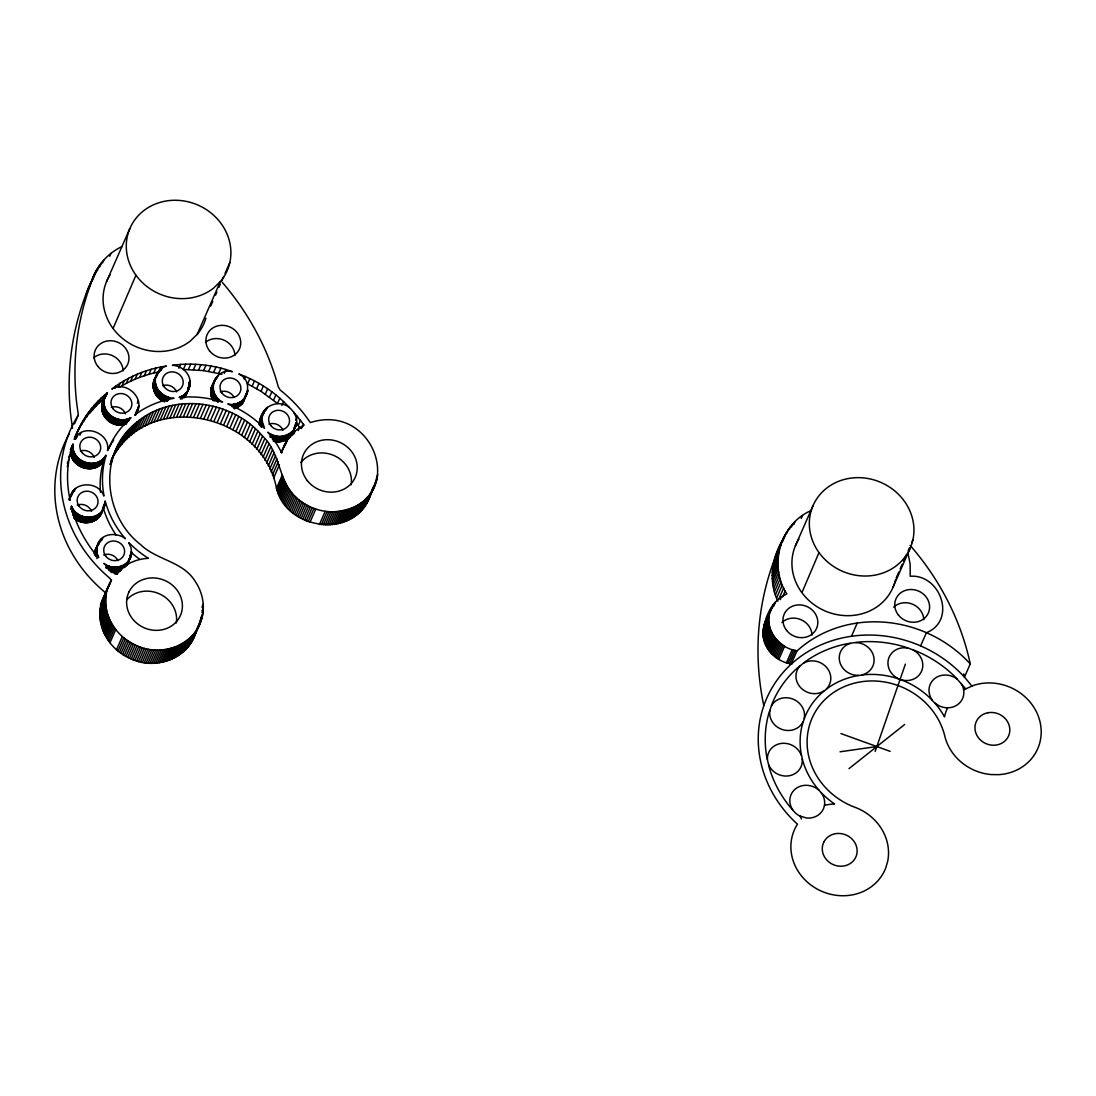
<?xml version="1.0" encoding="UTF-8"?>
<svg xmlns="http://www.w3.org/2000/svg" width="1096" height="1096" viewBox="0 0 1096 1096"><rect width="100%" height="100%" fill="white"/><g stroke="black" fill="none" stroke-linecap="round" stroke-linejoin="round"><path stroke-width="1.5" d="M105.038 502.434L105.202 500.872A95.462 87.146 23.7 0 0 125.41 538.766C119.478 533.533 105.49 532.108 99.722 540.725C96.845 544.465 96.01 549.589 97.352 554.096C102.312 564.344 91.954 549.548 89.79 546.63C81.405 534.273 74.624 520.518 71.363 505.941C76.638 522.107 104.819 520.696 105.038 502.434L103.298 506.393M164.811 401.807C154.111 398.396 148.796 383.162 157.495 375.024M155.29 380.901C155.016 374.147 159.934 367.845 166.373 366.05C146.754 368.927 127.465 376.832 111.833 389.094C127.026 379.545 147.645 400.766 135.013 414.768A95.462 87.146 23.7 0 1 174.059 398.273C166.25 398.451 154.906 390.971 155.29 380.901L153.084 385.929M190.17 383.107C190.43 373.585 181.662 365.543 172.387 365.31C192.417 362.502 213.391 364.845 232.379 371.681C214.035 366.996 205.418 394.807 222.625 401.944L221.611 401.876A95.462 87.146 23.7 0 0 181.306 397.341L179.086 397.327C185.306 395.588 190.156 389.642 190.17 383.107L187.841 388.395M100.476 492.323A95.462 87.146 23.7 0 1 103.517 461.594L103.531 460.649C94.941 477.897 63.623 464.485 72.254 446.716M72.829 446.045L72.939 444.127C66.76 461.937 65.938 481.856 70.171 500.228C69.623 481.569 98.503 479.582 103.846 496.077L103.709 493.981A95.462 87.146 23.7 0 1 105.833 456.306L105.846 455.361C97.832 470.28 72.405 462.594 72.829 446.045L70.5 451.333M215.638 395.519L213.309 400.807C209.583 395.245 209.788 387.231 214.364 382.189M791.97 664.039C777.187 662.272 763.857 649.75 762.994 634.584C763.665 618.706 771.406 600.471 786.846 593.964C768.433 565.906 779.9 523.957 811.081 510.572M971.864 686L964.466 677.109L970.275 663.888A120.231 109.751 23.7 0 0 930.189 634.406L924.449 631.844A120.231 109.751 23.7 0 0 798.258 649.832L797.052 650.723C778.27 648.64 763.035 627.515 770.762 609.376M777.886 601.183C768.296 581.784 771.735 558.59 782.352 540.314M102.777 401.848L107.381 392.765C92.708 404.397 81.118 420.48 74.994 438.167C84.036 422.837 110.764 433.221 107.504 450.579L108.079 449.84A95.462 87.146 23.7 0 1 129.616 419.179L131.013 417.631L127.985 418.932L125.67 424.221C107.792 430.029 93.941 407.808 106.805 394.094M127.985 418.932C114.888 423.81 99.037 409.288 105.353 395.985M131.575 552.672L130.972 547.548L128.725 542.739L130.465 544.15A95.462 87.146 23.7 0 0 147.933 558.015L148.426 558.302C135.904 558.919 123.492 564.591 115.395 574.249L103.819 563.33C113.272 571.55 131.246 566.084 131.575 552.672L129.835 556.631M264.657 410.027L259.341 424.837C259.41 402.657 286.741 395.094 295.714 416.22C302.099 432.989 277.494 442.579 267.849 432.167A95.462 87.146 23.7 0 1 280.261 450.141L281.699 452.977C284.494 440.948 293.125 430.605 304.126 425.125L293.66 412.041M196.033 631.625C189.307 657.942 156.92 669.957 133 659.737C118.176 654.134 105.833 641.598 101.544 626.227C99.75 619.843 99.38 613.061 100.585 606.554C99.626 600.937 108.792 594.224 103.147 590.717A137.904 125.876 23.7 0 1 69.24 433.81M222.392 282.48A273.767 249.902 23.7 0 1 278.316 386.929L280.165 390.025A137.904 125.876 23.7 0 1 309.25 421.001L310.291 422.563C378.024 401.081 409.657 507.01 332.855 511.832C316.744 511.887 300.742 504.324 290.81 491.611C278.233 474.705 278.836 451.018 262.574 436.112C231.914 399.56 170.921 391.423 134.589 424.084C97.681 454.772 103.819 516.12 140.425 544.452C156.632 560.316 183.21 561.179 195.458 581.77C202.582 592.361 205.294 606.02 201.828 618.404C195.102 644.722 162.715 656.737 138.808 646.517C123.985 640.913 111.628 628.378 107.34 613.007C105.559 606.622 105.175 599.855 106.381 593.333C105.422 587.716 114.601 581.003 108.942 577.496A137.904 125.876 23.7 0 1 77.528 416.316L78.337 415.055L76.734 403.547A303.181 276.754 23.7 0 1 91.365 282.206C95.832 266.52 107.545 253.327 122.231 246.395M102.723 507.722C102.764 521.778 83.639 527.327 74.227 518.244L76.542 512.955M261.67 419.549L264.533 428.194L262.793 426.782A95.462 87.146 23.7 0 0 228.653 404.41L227.817 403.821C245.915 409.219 255.861 381.86 238.873 374.024C257.971 380.956 275.671 392.628 289.44 407.602M98.215 545.027L95.516 549.315L94.42 554.261L96.736 548.973M136.63 410.233L136.425 412.137L138.726 406.479M238.462 402.849L236.133 408.137L242.682 403.027L245.518 395.382M131.246 555.192L126.999 565.152L129.218 558.59M947.451 707.797L947.15 708.728A49.498 45.183 23.7 0 0 944.834 715.441L944.505 716.907L943.053 714.332A77.789 71.007 23.7 0 0 936.162 704.632L930.751 698.727A77.789 71.007 23.7 0 0 903.885 680.89L896.227 678.123A77.789 71.007 23.7 0 0 864.36 674.739L856.51 675.862A77.789 71.007 23.7 0 0 828.179 687.822L822.247 692.535A77.789 71.007 23.7 0 0 805.039 716.647L802.601 723.675A77.789 71.007 23.7 0 0 801.135 753.486L802.847 760.953A77.789 71.007 23.7 0 0 817.52 788.462L821.301 792.874A17.673 16.139 23.7 0 1 822.63 810.369A17.673 16.139 23.7 0 1 806.451 817.986L799.436 815.821A17.673 16.139 23.7 0 1 795.011 812.561L790.545 807.519A113.148 103.284 23.7 0 1 769.214 767.501L766.707 756.637A113.148 103.284 23.7 0 1 768.844 713.277L772.379 703.057A113.148 103.284 23.7 0 1 797.422 667.971L806.053 661.121A113.148 103.284 23.7 0 1 847.263 643.708L858.689 642.092A113.148 103.284 23.7 0 1 905.049 647.01L916.188 651.038A113.148 103.284 23.7 0 1 955.26 676.986L965.699 688.822M293.975 429.153L292.564 433.345M187.58 390.93L184.717 397.232L187.032 391.943M136.301 412.767L135.767 414.589M370.955 493.132L371.366 491.405M72.528 428.276L70.925 416.768A303.181 276.754 23.7 0 1 85.557 295.427L94.831 273.219M370.448 494.844C356.871 539.273 286.508 531.163 276.466 488.323C262.985 412.918 147.015 388.025 111.408 459.909L117.217 446.689M875.156 751.431L905.378 664.149M281.329 452.196L282.823 448.976M86.543 292.358L96.325 270.383M85.557 295.427L91.365 282.206M92.174 280.85L97.982 267.63M97.215 270.835L99.791 264.958M99.818 266.808L101.75 262.41M102.572 262.889L103.873 259.958M109.737 256.272L111.025 253.327M106.531 281.658L129.739 228.776M205.911 318.196A53.033 48.416 23.7 0 1 197.705 333.828L190.389 340.993A53.033 48.416 23.7 0 1 141.836 348.871L139.219 347.98A53.033 48.416 23.7 0 1 113.052 328.499L135.945 275.233L134.712 273.411A53.033 48.416 23.7 0 1 167.702 200.76A53.033 48.416 23.7 0 1 230.256 260.369L229.763 262.862A53.033 48.416 23.7 0 1 220.913 280.96L213.597 288.111A53.033 48.416 23.7 0 1 165.058 296.002L162.427 295.098A53.033 48.416 23.7 0 1 136.274 275.63L135.945 275.233M74.46 423.864L78.337 415.055M74.117 439.277L77.09 432.304M74.775 437.592L79.09 428.07M76.775 433.358L81.268 423.919M70.459 449.47L72.939 444.127M74.925 439.249L76.09 436.605M78.953 429.207L83.639 419.864M70.555 450.045L72.87 444.757M75.775 438.29L76.939 435.646M75.638 439.167L77.378 435.194M76.693 437.4L77.857 434.756M70.528 451.977L72.843 446.689M81.31 425.152L86.173 415.905M68.733 457.251L69.897 454.607M70.569 452.621L72.884 447.332M70.637 453.265L72.966 447.976M83.844 421.193L88.872 412.055M70.733 453.895L73.062 448.62M70.856 454.539L73.185 449.25M67.294 463.211L69.034 459.238M71.007 455.183L73.336 449.894M79.898 435.208L81.063 432.564M86.557 417.343L91.749 408.315M71.185 455.813L73.514 450.525M71.391 456.429L73.72 451.141M67.212 466.554L68.377 463.909M71.624 457.059L73.939 451.771M89.42 413.603L92.461 409.986L94.777 404.698M71.87 457.662L74.199 452.374M72.158 458.279L74.473 452.99M72.459 458.868L74.775 453.58M92.461 409.986L95.64 406.493L97.969 401.205M72.788 459.457L75.103 454.169M73.131 460.032L75.46 454.744M73.501 460.594L75.83 455.306M95.64 406.493L98.983 403.136L101.312 397.848M73.898 461.142L76.227 455.854M74.323 461.676L76.638 456.388M74.761 462.197L77.076 456.909M98.983 403.136L102.476 399.903L104.791 394.615M75.213 462.704L77.528 457.416M75.693 463.197L78.008 457.909M102.175 403.657L106.271 394.313M101.901 404.89L106.983 393.272M76.186 463.663L78.515 458.375M101.791 405.52L104.12 400.232M101.723 406.164L104.052 400.876M76.706 464.129L79.022 458.84M101.681 406.794L103.997 401.506M101.668 407.438L103.983 402.15M101.668 408.082L103.997 402.794M77.241 464.567L79.556 459.279M101.709 408.726L104.024 403.438M101.764 409.37L104.093 404.082M77.789 464.978L80.104 459.69M101.859 410.014L104.175 404.725M101.969 410.658L104.298 405.369M78.35 465.375L80.666 460.087M102.12 411.288L104.435 406M102.284 411.918L104.613 406.63M78.926 465.759L81.241 460.471M102.476 412.548L104.805 407.26M79.515 466.115L81.844 460.827M102.695 413.178L105.024 407.89M102.942 413.795L105.271 408.507M80.131 466.458L82.447 461.169M103.216 414.398L105.531 409.109M80.748 466.773L83.063 461.485M114.984 388.299L116.094 385.792M103.504 415L105.833 409.712M81.378 467.06L83.693 461.772M103.832 415.59L106.148 410.301M104.175 416.165L106.49 410.877M82.008 467.334L84.337 462.046M104.531 416.727L106.86 411.438M82.666 467.581L84.981 462.293M104.928 417.288L107.244 412M68.993 499.776L72.226 492.323M118.464 386.915L120.108 383.148M69.281 499.694L72.925 491.255M83.31 467.8L85.639 462.512M73.706 490.255L70.98 496.036L71.802 495.063M105.339 417.823L107.655 412.534M72.391 493.748L74.131 489.775M73.418 491.967L74.569 489.323M105.764 418.343L108.079 413.055M83.981 468.006L86.296 462.718M74.364 491.09L75.528 488.46M106.216 418.864L108.531 413.576M84.652 468.184L86.968 462.896M85.324 468.335L87.639 463.046M106.682 419.357L109.011 414.069M119.286 387.354L122.04 385.696L124.245 380.668M86.009 468.458L88.324 463.17M107.175 419.837L109.504 414.548M86.68 468.567L89.009 463.279M107.682 420.302L110.011 415.014M108.216 420.741L110.532 415.453M87.365 468.636L89.694 463.348M108.751 421.165L111.08 415.877M88.05 468.691L90.379 463.403M70.473 509.202L71.624 506.558M109.312 421.576L111.641 416.288M88.735 468.718L91.064 463.43M122.04 385.696L126.3 383.367L128.506 378.353M109.888 421.96L112.217 416.672M89.42 468.718L91.749 463.43M90.105 468.691L92.42 463.403M110.477 422.33L112.792 417.042M71.761 511.544L72.911 508.9M90.776 468.65L93.105 463.361M111.08 422.672L113.395 417.384M72.144 512.106L73.295 509.462M91.448 468.567L93.777 463.279M111.696 422.988L114.011 417.699M72.542 512.654L73.706 510.01M92.119 468.472L94.448 463.183M112.313 423.289L114.642 418.001M126.3 383.367L130.657 381.216L132.863 376.202M72.966 513.175L74.131 510.531M92.776 468.348L95.105 463.06M112.957 423.577L115.272 418.288M72.829 515.024L74.569 511.051M93.434 468.198L95.763 462.909M73.295 515.517L75.035 511.558M94.078 468.019L96.407 462.731M113.6 423.823L115.916 418.535M94.722 467.828L97.037 462.539M73.775 515.997L75.514 512.038M95.338 467.608L97.667 462.32M114.258 424.056L116.573 418.768M73.706 517.792L76.021 512.503M95.955 467.362L98.284 462.074M114.916 424.262L117.231 418.973M96.558 467.088L98.887 461.8M130.657 381.216L135.109 379.23L137.315 374.216M97.147 466.8L99.476 461.512M115.587 424.453L117.902 419.165M74.761 518.668L77.076 513.394M97.722 466.485L100.037 461.197M116.258 424.604L118.574 419.316M98.284 466.156L100.599 460.868M75.309 519.093L77.638 513.805M98.832 465.8L101.147 460.512M116.93 424.741L119.259 419.453M99.352 465.416L101.668 460.128M75.884 519.477L78.2 514.188M99.859 465.019L102.188 459.731M117.615 424.851L119.93 419.563M100.353 464.608L102.668 459.32M100.818 464.17L103.147 458.882M76.46 519.846L78.789 514.572M101.27 463.718L103.599 458.429M118.299 424.947L120.615 419.658M101.709 463.238L104.024 457.95M102.12 462.745L104.435 457.457M135.109 379.23L139.658 377.421L141.85 372.393M77.062 520.203L79.378 514.915M102.503 462.252L105.189 456.443M118.984 425.001L121.3 419.713M103.216 461.197L105.846 455.361M77.679 520.532L79.994 515.243M119.669 425.029L121.985 419.754M78.296 520.847L80.611 515.558M120.355 425.043L122.67 419.754M121.04 425.029L123.355 419.741M78.926 521.134L81.255 515.846M121.711 424.988L124.04 419.7M79.57 521.395L81.885 516.106M122.382 424.919L124.711 419.631M80.227 521.628L82.543 516.339M139.658 377.421L144.275 375.777L146.48 370.749M123.053 424.837L125.382 419.549M80.885 521.847L83.2 516.559M123.725 424.714L126.04 419.425M81.542 522.039L83.871 516.75M124.382 424.577L126.698 419.289M125.026 424.412L127.342 419.124M82.214 522.203L84.543 516.915M82.899 522.354L85.214 517.065M126.3 424.001L128.616 418.713M83.57 522.463L85.899 517.175M128.068 421.124L129.232 418.48M144.275 375.777L148.988 374.311L151.193 369.284M110.956 461.32L118.697 443.88M128.684 420.864L129.835 418.22M84.255 522.559L86.57 517.271M109.984 464.334L112.559 458.457M114.477 454.361L120.286 441.14M110.422 464.457L111.724 461.526M137.301 403.232L138.411 400.725M84.94 522.628L87.255 517.339M116.19 451.689L121.999 438.469M85.625 522.669L87.94 517.38M118.026 449.086L123.821 435.865M86.31 522.696L88.625 517.408M119.957 446.565L125.766 433.345M86.995 522.682L89.31 517.394M122.012 444.113L127.807 430.892M137.699 408.356L138.795 405.849M87.666 522.655L89.995 517.367M135.123 415.453L138.507 407.739M148.988 374.311L153.769 373.024L155.975 368.009M88.351 522.6L90.667 517.312M135.534 415.179L138.356 408.356M124.163 441.757L129.972 428.536M89.023 522.518L91.338 517.23M89.68 522.408L92.009 517.12M126.424 439.482L132.232 426.262M90.338 522.271L92.667 516.983M90.995 522.121L93.311 516.833M91.639 521.929L93.955 516.641M128.78 437.304L134.589 424.084M153.837 380.901L157.043 373.558M92.269 521.723L94.599 516.435M153.495 382.12L158.043 371.941M153.248 383.381L155.564 377.723M156.221 376.449L158.427 371.434M92.886 521.504L95.215 516.216M153.166 384.011L155.372 378.983M156.618 375.955L158.824 370.928M153.111 384.641L155.317 379.627M160.811 366.9L158.605 371.928L153.769 373.024M93.503 521.244L95.818 515.956M131.232 435.222L137.041 422.001M153.084 385.285L155.29 380.257M158.043 373.763L159.701 369.996M159.057 372.065L160.167 369.558M94.105 520.97L96.421 515.682M153.111 386.573L155.317 381.545M160.043 371.243L161.153 368.722M94.681 520.669L97.01 515.38M153.166 387.217L155.372 382.189M153.248 387.861L155.454 382.833M95.256 520.353L97.571 515.065M161.112 370.489L162.208 367.982M95.804 520.011L98.133 514.723M133.781 433.235L139.576 420.015M153.358 388.505L155.564 383.477M153.495 389.135L155.701 384.121M96.352 519.641L98.667 514.353M96.873 519.257L99.188 513.969M153.646 389.779L155.851 384.751M97.366 518.86L99.695 513.572M153.837 390.409L156.043 385.381M97.859 518.435L100.174 513.147M98.325 517.983L100.64 512.695M136.411 431.345L142.22 418.124M154.043 391.025L156.249 385.998M98.763 517.531L101.079 512.243M102.64 508.996L105.011 503.078M99.188 517.052L101.503 511.764M102.558 509.626L104.874 504.338M154.289 391.642L156.495 386.628M99.585 516.559L102.298 510.763M102.449 510.257L104.778 504.968M100.325 515.517L104.641 505.599M154.55 392.258L156.755 387.231M101.257 513.86L103.846 507.996M154.837 392.861L157.043 387.833M139.124 429.564L144.932 416.343M155.139 393.45L157.345 388.422M155.481 394.026L157.687 389.012M155.838 394.601L158.043 389.573M141.918 427.878L147.727 414.658M156.221 395.163L158.427 390.135M156.618 395.697L158.824 390.683M157.043 396.231L159.249 391.217M157.482 396.752L159.687 391.724M144.795 426.317L150.604 413.096M157.947 397.259L160.153 392.231M158.441 397.738L160.646 392.711M158.934 398.204L161.139 393.176M147.741 424.864L153.536 411.644M159.454 398.656L161.66 393.628M160.002 399.081L162.208 394.067M160.55 399.506L162.756 394.478M95.092 550.507L98.681 542.315M150.755 423.522L156.55 410.301M161.126 399.889L163.331 394.875M94.763 551.726L99.352 541.246M94.544 552.987L96.955 547.068M97.407 546.014L100.12 540.232M94.462 553.617L96.791 548.329M98.804 543.712L100.544 539.739M161.701 400.259L163.907 395.245M98.654 544.561L100.983 539.273M94.982 553.576L96.722 549.603M100.27 541.479L101.435 538.835M94.996 554.22L96.736 550.247M100.75 541.04L101.914 538.396M162.304 400.615L164.51 395.588M95.023 554.864L96.763 550.891M95.092 555.508L96.832 551.535M101.764 540.246L102.928 537.602M162.907 400.944L165.112 395.93M153.824 422.289L159.619 409.068M95.763 554.823L96.914 552.179M95.873 555.466L97.037 552.822M163.537 401.259L165.743 396.231M96.023 556.097L97.174 553.453M164.167 401.547L166.373 396.519M96.188 556.741L97.352 554.096M178.908 368.297L180.648 364.324M165.359 400.547L167.017 396.779M156.947 421.179L162.756 407.959M166.017 400.794L167.661 397.026M96.845 558.604L98.01 555.96M166.674 400.999L168.318 397.232M167.332 401.191L168.989 397.423M197.129 334.486L220.351 281.617M168.565 400.109L169.661 397.601M160.126 420.193L165.934 406.972M210.72 306.044L212.761 301.386M215.501 295.153L216.857 292.043M218.912 287.385L220.282 284.275M221.639 281.165L223.694 276.493M225.05 273.384L229.831 262.506M185.69 364.146L183.361 369.434L203.609 370.599L221.981 374.27M163.359 419.33L169.154 406.109M166.619 418.576L172.428 405.356M188.416 369.448L190.745 364.16M169.935 417.96L175.73 404.739M105.6 567.81L106.75 565.166M180.388 398.999L181.539 396.355M193.485 369.64L195.814 364.351M180.963 398.697L182.128 396.053M106.86 568.386L108.011 565.741M181.539 398.382L182.703 395.738M173.278 417.453L179.073 404.246M182.087 398.04L183.251 395.396M107.504 568.632L108.655 565.988M182.046 398.999L183.786 395.026M188.841 383.175L190.005 380.531M188.923 383.819L190.088 381.175M183.155 397.286L184.306 394.642M108.148 568.865L109.312 566.221M183.649 396.889L184.813 394.245M188.978 384.463L190.142 381.819M183.553 397.78L185.293 393.82M189.005 385.107L190.17 382.463M184.018 397.341L185.758 393.382M108.819 569.084L109.97 566.44M184.471 396.889L186.21 392.916M187.813 389.039L190.142 383.751M184.306 397.725L186.635 392.437M187.759 389.669L190.088 384.381M187.676 390.313L190.005 385.025M108.901 570.578L110.641 566.618M185.101 396.725L189.759 386.272M176.634 417.083L182.443 403.862M186.101 395.108L189.416 387.491M109.573 570.742L111.313 566.783M110.258 570.879L111.998 566.92M198.554 370.023L200.869 364.735M110.929 570.989L112.683 567.029M113.354 567.111L111.038 572.4L120.259 570.961L122.574 565.673M111.724 572.455L114.039 567.166M180.032 416.836L185.827 403.616M112.409 572.496L114.724 567.207M113.094 572.496L115.409 567.207M113.779 572.482L116.094 567.194M102.476 599.704L109.655 583.209M101.887 601.375L111.299 580.072M114.45 572.441L116.779 567.153M101.38 603.088L111.559 579.647M100.942 604.8L106.75 591.593M115.121 572.372L117.45 567.084M183.429 416.727L189.238 403.506M203.609 370.599L205.938 365.31M100.585 606.554L106.381 593.333M115.792 572.29L118.121 567.002M100.298 608.307L106.093 595.087M116.464 572.167L118.779 566.879M100.079 610.088L105.887 596.868M117.121 572.03L119.437 566.742M99.942 611.869L105.75 598.649M116.642 574.249L120.081 566.577M99.887 613.664L105.682 600.444M118.409 571.674L120.724 566.385M117.354 574.331L119.094 570.358M119.039 571.454L121.355 566.18M186.854 416.727L192.649 403.506M99.9 615.459L105.696 602.238M119.286 571.811L121.971 565.933M99.983 617.267L105.778 604.047M120.683 570.674L121.848 568.029M121.437 569.358L123.177 565.385M208.665 371.352L210.98 366.064M100.147 619.062L105.942 605.841M122.588 567.728L123.752 565.084M122.574 568.728L124.314 564.755M123.711 567.057L124.862 564.413M100.38 620.87L106.189 607.65M124.232 566.687L125.396 564.043M124.177 567.618L125.917 563.645M190.266 416.864L196.074 403.643M124.67 567.207L126.41 563.234M125.15 566.769L126.889 562.81M129.862 555.987L131.602 552.028M100.695 622.665L106.49 609.445M125.602 566.317L127.342 562.358M126.04 565.851L127.78 561.892M129.794 557.275L131.534 553.302M126.465 565.372L128.205 561.412M129.15 559.234L131.465 553.946M126.848 564.878L128.602 560.905M129.04 559.864L131.369 554.576M101.079 624.446L106.887 611.226M127.629 564.056L130.712 557.015M101.544 626.227L107.34 613.007M193.691 417.11L199.499 403.903M213.679 372.284L216.008 366.996M102.065 627.981L107.874 614.76M102.682 629.734L108.477 616.514M197.116 417.508L202.911 404.287M103.353 631.46L109.148 618.24M211.501 387.107L214.556 380.065M211.144 388.313L215.515 378.421M210.884 389.56L213.323 383.655M213.556 383.189L215.885 377.901M104.093 633.159L109.901 619.939M210.788 390.19L213.117 384.901M213.953 382.682L216.679 376.901M210.733 390.834L213.049 385.545M215.953 379.079L217.118 376.435M210.692 391.464L213.008 386.176M218.679 373.407L220.995 368.119M210.679 392.108L213.008 386.82M216.871 378.189L218.036 375.544M210.706 392.752L213.021 387.463M104.915 634.844L110.71 621.624M210.747 393.396L213.062 388.107M210.816 394.039L213.145 388.751M200.527 418.014L206.322 404.794M210.911 394.683L213.241 389.395M211.035 395.327L213.364 390.039M211.186 395.957L213.514 390.669M105.791 636.488L111.587 623.268M211.364 396.588L213.693 391.299M211.569 397.218L213.898 391.93M211.802 397.834L214.117 392.546M106.737 638.119L112.546 624.898M212.049 398.451L214.378 393.163M212.336 399.054L214.652 393.765M203.924 418.645L209.72 405.424M212.638 399.643L214.953 394.368M224.214 373.394L225.954 369.421M107.751 639.708L113.546 626.487M212.966 400.232L215.282 394.944M214.268 400.054L216.008 396.081M108.819 641.27L114.628 628.049M214.665 400.602L216.405 396.629M207.295 419.398L213.09 406.178M215.076 401.136L216.816 397.163M216.09 400.328L217.255 397.684M109.956 642.79L115.765 629.57M216.556 400.835L217.707 398.19M217.035 401.328L218.186 398.684M217.529 401.807L218.693 399.163M218.036 402.259L219.2 399.615M210.638 420.275L216.446 407.068M213.953 421.289L219.762 408.068M116.505 649.75L122.3 636.529M217.241 422.398L223.05 409.178M117.971 651.01L123.766 637.79M119.478 652.202L125.287 638.982M220.488 423.645L226.283 410.425M121.04 653.353L126.848 640.133M122.642 654.435L128.438 641.229M223.68 424.988L229.489 411.767M244.093 379.038L245.257 376.394M232.119 406.78L233.284 404.136M232.79 406.712L233.955 404.068M124.286 655.476L130.082 642.256M233.462 406.602L234.626 403.958M233.544 407.808L235.284 403.835M234.202 407.657L235.941 403.698M234.256 408.808L236.585 403.52M226.831 426.454L232.626 413.247M125.958 656.449L131.767 643.229M234.9 408.603L237.216 403.314M235.517 408.383L237.846 403.095M236.736 407.876L239.065 402.588M249.915 378.558L247.586 383.847L261.04 391.341L277.494 403.451L279.809 398.163M127.67 657.367L133.479 644.147M237.325 407.575L239.654 402.287M237.901 407.274L240.23 401.985M238.462 406.931L240.778 401.643M239.01 406.575L241.326 401.287M229.913 428.043L235.722 414.822M239.531 406.191L241.846 400.917M240.038 405.794L242.367 400.506M129.424 658.216L135.219 644.996M240.531 405.383L242.846 400.095M240.997 404.945L243.326 399.656M241.449 404.493L243.778 399.204M246.093 394.067L247.833 390.094M241.887 404.027L244.203 398.739M245.449 396.026L247.778 390.738M242.298 403.534L244.614 398.245M245.367 396.656L247.682 391.368M242.682 403.027L247.573 391.984M243.394 401.972L247.258 393.217M131.191 659.011L137 645.791M232.941 429.728L238.75 416.507M252.162 386.189L254.491 380.901M133 659.737L138.808 646.517M134.822 660.395L140.631 647.174M235.914 431.523L241.709 418.302M136.671 660.984L142.48 647.763M256.642 388.683L258.971 383.395M138.548 661.518L144.343 648.298M238.805 433.413L244.614 420.193M140.425 661.97L146.234 648.75M241.627 435.413L247.436 422.193M261.04 391.341L263.355 386.052M142.316 662.354L148.124 649.147M144.234 662.683L150.029 649.462M244.367 437.51L250.176 424.289M146.138 662.929L151.947 649.709M265.328 394.149L267.643 388.861M148.056 663.107L153.865 649.887M247.025 439.702L252.834 426.481M149.974 663.217L155.769 649.997M151.892 663.258L157.687 650.038M249.6 441.976L255.409 428.755M269.493 397.108L271.822 391.82M260.231 419.206L263.314 412.178M259.697 421.028L264.287 410.534M259.574 421.645L261.889 416.357M153.796 663.231L159.605 650.01M259.464 422.275L261.793 416.987M265.054 409.52L262.739 414.809L263.588 413.863M259.396 422.919L261.725 417.631M263.15 414.329L265.917 408.575M259.355 423.549L261.67 418.261M259.341 424.193L261.656 418.905M265.205 410.767L266.369 408.123M259.958 424.152L261.697 420.193M266.177 409.931L267.342 407.287M260.026 424.796L261.766 420.837M155.701 663.121L161.509 649.901M260.108 425.44L261.848 421.481M252.08 444.346L257.889 431.125M260.231 426.084L261.971 422.124M260.944 425.399L262.108 422.755M261.122 426.029L262.273 423.385M157.591 662.957L163.4 649.736M261.314 426.659L262.478 424.015M261.533 427.289L262.698 424.645M273.562 400.204L275.877 394.916M159.468 662.71L165.277 649.49M254.478 446.798L260.273 433.578M161.331 662.395L167.14 649.175M163.181 662.011L168.976 648.791M256.765 449.333L262.574 436.112M164.989 661.559L170.798 648.339M166.784 661.039L172.593 647.818M258.957 451.936L264.752 438.715M168.551 660.45L174.36 647.229M170.291 659.792L176.1 646.572M281.877 405.506L283.631 401.533M261.04 454.621L266.835 441.4M171.99 659.08L177.799 645.859M269.917 436.783L271.068 434.139M270.52 437.099L271.685 434.454M173.661 658.299L179.47 645.078M271.15 437.4L272.315 434.756M175.292 657.449L181.087 644.229M263.013 457.361L268.821 444.14M271.794 437.688L272.945 435.044M272.438 437.934L273.589 435.29M176.881 656.545L182.676 643.325M272.507 439.496L274.247 435.523M178.415 655.572L184.224 642.352M273.164 439.702L274.904 435.729M264.876 460.183L270.685 446.963M273.26 441.209L275.576 435.92M179.922 654.545L185.717 641.324M273.932 441.359L276.247 436.071M181.374 653.463L187.169 640.242M276.932 436.208L274.603 441.496C282.535 443.113 291.81 438.674 293.523 430.207M201.938 607.157L203.226 604.211M182.772 652.312L188.567 639.091M275.288 441.606L277.603 436.318M184.114 651.12L189.923 637.899M266.629 463.046L272.425 449.826M275.973 441.688L278.288 436.414M202.034 610.76L203.335 607.814M185.402 649.873L191.211 636.653M276.658 441.757L278.973 436.468M201.979 612.554L203.267 609.609M186.649 648.572L192.444 635.351M277.343 441.784L279.658 436.496M187.827 647.229L193.622 634.009M200.979 617.582L202.911 613.171M278.028 441.798L280.343 436.509M188.937 645.845L194.746 632.625M200.047 620.802L202.623 614.938M278.699 441.784L281.028 436.496M189.992 644.407L195.8 631.186M268.26 465.978L274.069 452.758M196.458 629.899L202.267 616.678M190.992 642.927L201.828 618.404M279.384 441.743L281.699 436.455M191.91 641.407L201.321 620.103M193.567 638.269L200.089 623.432M280.055 441.674L282.384 436.386M280.727 441.592L283.056 436.304M281.398 441.469L283.713 436.181M269.78 468.951L275.576 455.731M282.056 441.332L284.371 436.044M282.7 441.167L285.015 435.879M283.343 440.976L285.659 435.687M283.974 440.756L286.289 435.468M284.59 440.524L286.905 435.235M271.164 471.979L276.973 458.758M285.193 440.263L287.508 434.975M285.782 439.976L288.111 434.687M286.357 439.674L288.686 434.386M281.275 452.525L285.152 443.688M286.933 439.345L289.248 434.057M286.001 442.126L283.672 447.415L285.577 444.414M287.481 438.989L289.796 433.701M284.59 445.894L286.33 441.921M295.728 420.234L297.468 416.275M286.152 443.085L287.892 439.126M288.015 438.619L290.33 433.331M288.522 438.236L290.851 432.947M272.438 475.034L278.233 461.813M289.015 437.825L291.344 432.536M289.495 437.386L291.824 432.098M289.961 436.948L292.276 431.66M295.358 424.618L296.509 421.974M290.399 436.482L292.714 431.194M294.153 427.892L296.468 422.604M294.071 428.522L296.399 423.234M291.577 434.975L296.18 424.495M295.851 425.714L291.933 434.454M273.575 478.13L279.384 464.91M292.564 435.016L293.714 432.372M293.892 433.81L295.057 431.166M300.181 428.235L298.222 425.522L300.551 420.248M298.222 430.523L299.386 427.878M301.332 428.632L302.496 425.988M302.318 426.947L303.469 424.303M276.466 488.323L282.275 475.102M277.014 490.076L282.809 476.856M277.631 491.816L283.426 478.596M278.316 493.543L284.111 480.322M279.069 495.241L284.878 482.021M279.891 496.913L285.7 483.692M280.781 498.57L286.59 485.35M281.741 500.187L287.549 486.966M282.768 501.763L288.577 488.556M283.85 503.324L289.659 490.104M285.001 504.831L290.81 491.611M286.207 506.311L292.016 493.09M287.467 507.736L293.276 494.515M288.796 509.133L294.591 495.913M290.166 510.476L295.961 497.255M291.591 511.764L297.386 498.543M293.057 513.01L298.866 499.79M294.577 514.202L300.386 500.982M296.153 515.339L301.948 502.119M297.756 516.422L303.565 503.201M299.4 517.435L305.209 504.215M301.085 518.408L306.894 505.188M302.811 519.312L308.606 506.092M304.565 520.148L310.36 506.927M306.346 520.929L312.141 507.708M308.14 521.641L313.949 508.421M309.976 522.299L315.785 509.078M319.388 524.532L325.197 511.311M321.306 524.765L327.101 511.544M323.224 524.929L329.019 511.709M325.142 525.025L330.937 511.818M327.046 525.053L332.855 511.832M328.964 525.011L334.76 511.791M330.855 524.902L336.664 511.681M332.746 524.71L338.554 511.49M334.623 524.463L340.431 511.243M336.486 524.135L342.281 510.914M338.322 523.737L344.13 510.517M340.144 523.272L345.939 510.051M341.925 522.751L347.733 509.53M343.692 522.148L349.487 508.928M345.418 521.477L351.227 508.256M347.117 520.751L352.926 507.53M348.775 519.956L354.583 506.736M350.405 519.107L356.2 505.886M351.98 518.175L357.789 504.968M353.515 517.202L359.324 503.982M355.008 516.161L360.817 502.941M356.447 515.065L362.255 501.845M357.844 513.914L363.639 500.694M359.173 512.723L364.982 499.502M360.461 511.462L366.27 498.242M361.694 510.161L367.489 496.94M362.858 508.804L368.653 495.584M376.503 477.609L377.805 474.678M363.968 507.407L369.763 494.186M376.229 479.377L377.531 476.445M365.009 505.955L370.804 492.748M372.01 489.939L373.955 485.528M375.243 482.596L377.175 478.185M365.982 504.475L376.75 479.911M366.9 502.954L376.257 481.624M368.53 499.803L375.051 484.953M775.393 556.535L783.681 537.396M776.557 553.535L785.174 534.56M780.215 546.37L774.406 559.59A303.181 276.754 23.7 0 0 763.816 705.714M782.325 542.082L786.832 531.793M773.598 562.714L779.407 549.493M786.709 533.547L788.64 529.135M772.968 565.865L778.777 552.644M789.326 529.519L790.613 526.573M772.516 569.071L778.324 555.85M791.435 527.066L792.723 524.135M772.242 572.29L778.05 559.07M793.682 524.737L794.97 521.792M772.159 575.537L777.955 562.33M772.242 578.798L778.05 565.577M772.516 582.058L778.324 568.851M801.231 518.49L802.519 515.558M772.968 585.319L778.777 572.098M773.612 588.566L779.407 575.345M774.42 591.772L780.215 578.551M795.381 545.835L812.794 506.174M775.406 594.964L781.201 581.743M764.419 624.021L772.077 606.636M763.953 625.474L772.844 605.335M769.187 614.349L773.694 604.06M763.296 628.46L769.104 615.24M772.694 607.253L774.625 602.841M776.557 598.101L782.366 584.88M763.09 629.967L768.899 616.747M773.68 606.088L775.612 601.677M762.98 631.502L768.776 618.281M762.939 633.036L768.748 619.815M762.994 634.584L768.803 621.364M779.174 598.252L783.695 587.977M763.131 636.132L768.94 622.912M763.364 637.667L769.159 624.46M780.229 599.663L781.517 596.731M763.665 639.201L769.474 625.98M782.613 596.882L785.188 591.004M764.063 640.722L769.872 627.515M764.542 642.229L770.337 629.008M765.104 643.722L770.899 630.501M765.734 645.174L771.543 631.967M766.447 646.613L772.255 633.392M767.241 648.01L773.05 634.79M768.118 649.38L773.913 636.16M769.05 650.695L774.858 637.488M770.063 651.983L775.872 638.763M771.132 653.216L776.941 639.995M772.283 654.394L778.078 641.174M773.475 655.531L779.283 642.311M895.405 579.921A53.033 48.416 23.7 0 1 881.225 603.526L879.239 605.17A53.033 48.416 23.7 0 1 830.7 613.048L828.069 612.157A53.033 48.416 23.7 0 1 801.916 592.676L818.986 552.631L817.767 550.809A53.033 48.416 23.7 0 1 850.756 478.144A53.033 48.416 23.7 0 1 913.311 537.766L912.817 540.26A53.033 48.416 23.7 0 1 898.638 563.865L896.651 565.509A53.033 48.416 23.7 0 1 848.099 573.386L845.482 572.496A53.033 48.416 23.7 0 1 819.315 553.014L818.986 552.631M774.735 656.6L780.53 643.379M776.037 657.614L781.845 644.393M777.407 658.573L783.202 645.352M778.804 659.45L784.613 646.229M786.407 662.833L792.203 649.613M787.997 663.286L793.805 650.065M789.613 663.655L795.422 650.435M934.847 702.906A17.673 16.139 23.7 0 0 954.438 706.441A17.673 16.139 23.7 0 0 963.754 690.686L963.631 689.822L973.412 685.438A49.498 45.183 23.7 0 1 1039.46 719.675A49.498 45.183 23.7 0 1 999.059 774.639L991.414 774.584A49.498 45.183 23.7 0 1 944.971 736.827A70.706 64.554 23.7 0 0 829.836 695.234A70.706 64.554 23.7 0 0 855.716 807.574A49.498 45.183 23.7 0 1 887.774 860.935L885.828 867.758A49.498 45.183 23.7 0 1 820.123 890.568A49.498 45.183 23.7 0 1 796.641 825.521L797.477 824.192L793.518 820.466A120.231 109.751 23.7 0 1 788.202 667.039L791.257 663.943L797.052 650.723M851.455 636.269L857.25 623.049M896.144 578.03L898.83 571.92M900.159 568.879L902.172 564.303M903.515 561.248L906.187 555.151M908.2 550.576L909.529 547.52M911.543 542.945L912.886 539.89M893.076 587.155L910.475 547.493M920.599 645.941L926.408 632.721C957.041 620.487 940.437 573.866 910.214 576.249L910.132 564.139L908.242 554.425M764.953 622.596L767.899 617.281M87.694 289.371L90.516 283.604M69.048 499.31L70.596 496.543M779.379 547.767L781.023 545.013M849.003 768.611L904.68 724.483M791.257 663.943L792.449 663.053A120.231 109.751 23.7 0 1 918.64 645.065L924.394 647.626A120.231 109.751 23.7 0 1 964.466 677.109A273.767 249.902 23.7 0 0 963.754 673.903M102.476 399.903L105.065 398.054M840.043 751.788L876.841 746.54M824.493 805.231L825.535 805.108A49.498 45.183 23.7 0 1 833.029 804.039L834.631 803.971L832.138 802.231A77.789 71.007 23.7 0 1 822.932 794.367L821.301 792.874M840.933 733.58L890.144 751.349M296.167 422.878L298.222 425.522M801.587 592.292L800.354 590.456A53.033 48.416 23.7 0 1 798.916 539.109M112.724 328.115L111.504 326.293A53.033 48.416 23.7 0 1 110.066 274.932M800.094 816.15L801.464 818.972M792.696 809.766A17.673 16.139 23.7 0 1 795.847 788.599A17.673 16.139 23.7 0 1 818.849 790.189M781.873 622.514A17.673 16.125 23.7 0 1 800.738 619.583A17.673 16.125 23.7 0 1 812.013 635.064M893.651 607.115A17.673 16.125 23.7 0 1 912.516 604.184A17.673 16.125 23.7 0 1 923.791 619.678M932.381 700.221A17.673 16.139 23.7 0 1 934.34 678.849A17.673 16.139 23.7 0 1 957.315 679.315M960.987 683.329A17.673 16.139 23.7 0 1 963.631 689.822M802.176 758.939A17.673 16.139 23.7 0 1 789.024 775.804A17.673 16.139 23.7 0 1 768.611 764.597M767.447 759.528A17.673 16.139 23.7 0 1 781.571 743.389A17.673 16.139 23.7 0 1 801.395 755.555M803.067 721.689A17.673 16.139 23.7 0 1 782.243 729.525A17.673 16.139 23.7 0 1 769.858 710.578M771.502 705.797A17.673 16.139 23.7 0 1 792.805 699.029A17.673 16.139 23.7 0 1 804.176 718.497M855.661 642.585A17.673 16.139 23.7 0 1 873.8 656.97A17.673 16.139 23.7 0 1 862.168 674.848M858.606 675.355A17.673 16.139 23.7 0 1 839.742 661.833A17.673 16.139 23.7 0 1 850.332 643.338M913.187 650.024A17.673 16.139 23.7 0 1 921.846 670.56A17.673 16.139 23.7 0 1 901.857 679.958M898.378 678.698A17.673 16.139 23.7 0 1 888.623 658.545A17.673 16.139 23.7 0 1 907.995 648.147M803.793 662.998A17.673 16.139 23.7 0 1 826.576 667.395A17.673 16.139 23.7 0 1 826.411 688.959M823.726 691.096A17.673 16.139 23.7 0 1 800.806 687.809A17.673 16.139 23.7 0 1 799.765 666.19M910.118 545.356A273.767 249.902 23.7 0 1 970.275 663.888M93.653 357.776A17.673 16.125 23.7 0 1 112.299 355.584A17.673 16.125 23.7 0 1 123.163 370.886M103.668 554.973A10.604 9.686 23.7 0 1 117.889 560.59M220.2 391.875A10.604 9.686 23.7 0 1 234.106 397.464M80.392 450.963A10.604 9.686 23.7 0 1 94.256 457.416M77.241 505.105A10.604 9.686 23.7 0 1 91.543 511.27M126.684 599.896A28.291 25.825 23.7 0 1 159.728 594.005A28.291 25.825 23.7 0 1 176.292 623.021M300.866 462.471A28.291 25.825 23.7 0 1 334.061 455.566A28.291 25.825 23.7 0 1 351.131 484.816M139.439 559.097A95.462 87.146 23.7 0 1 130.821 552M116.34 535.382A95.462 87.146 23.7 0 1 103.832 509.572M108.545 448.867A95.462 87.146 23.7 0 1 111.271 443.853M111.861 442.88A95.462 87.146 23.7 0 1 113.71 439.989M268.972 424.125A10.604 9.686 23.7 0 1 282.987 430.249M205.445 342.377A17.673 16.125 23.7 0 1 224.091 340.198A17.673 16.125 23.7 0 1 234.941 355.501M111.299 407.37A10.604 9.686 23.7 0 1 125.465 413.863M162.742 385.655A10.604 9.686 23.7 0 1 176.675 391.943M823.726 842.276L823.384 843.043A17.673 16.139 23.7 0 0 842.235 866.183A17.673 16.139 23.7 0 0 853.565 840.783A17.673 16.139 23.7 0 0 823.726 842.276M129.095 591.717L128.657 592.635A28.291 25.825 23.7 0 0 157.961 630.323A28.291 25.825 23.7 0 0 176.977 590.032A28.291 25.825 23.7 0 0 129.095 591.717M988.208 712.701L986.455 713.085A17.673 16.139 23.7 0 0 980.687 740.238A17.673 16.139 23.7 0 0 1009.293 733.909A17.673 16.139 23.7 0 0 988.208 712.701M786.627 630.447A17.673 16.125 23.7 0 0 816.534 628.46A17.673 16.125 23.7 0 0 798.011 604.924A17.673 16.125 23.7 0 0 786.627 630.447M898.419 615.062A17.673 16.125 23.7 0 0 928.326 613.061A17.673 16.125 23.7 0 0 909.79 589.538A17.673 16.125 23.7 0 0 898.419 615.062M105.819 556.22A10.604 9.686 23.7 0 0 123.793 555.247A10.604 9.686 23.7 0 0 112.861 540.999A10.604 9.686 23.7 0 0 105.819 556.22M222.187 393.327A10.604 9.686 23.7 0 0 240.134 392.121A10.604 9.686 23.7 0 0 229.009 378.01A10.604 9.686 23.7 0 0 222.187 393.327M270.753 425.508A10.604 9.686 23.7 0 0 288.728 424.536A10.604 9.686 23.7 0 0 277.795 410.301A10.604 9.686 23.7 0 0 270.753 425.508M164.304 386.97A10.604 9.686 23.7 0 0 182.32 386.23A10.604 9.686 23.7 0 0 171.565 371.859A10.604 9.686 23.7 0 0 164.304 386.97M113.08 408.753A10.604 9.686 23.7 0 0 131.054 407.781A10.604 9.686 23.7 0 0 120.122 393.546A10.604 9.686 23.7 0 0 113.08 408.753M82.008 452.538A10.604 9.686 23.7 0 0 99.955 451.346A10.604 9.686 23.7 0 0 88.831 437.222A10.604 9.686 23.7 0 0 82.008 452.538M79.186 506.297A10.604 9.686 23.7 0 0 97.188 505.544A10.604 9.686 23.7 0 0 86.447 491.186A10.604 9.686 23.7 0 0 79.186 506.297M307.318 480.61A28.291 25.825 23.7 0 0 355.2 477.418A28.291 25.825 23.7 0 0 325.539 439.756A28.291 25.825 23.7 0 0 307.318 480.61M97.777 366.27A17.673 16.125 23.7 0 0 127.684 364.283A17.673 16.125 23.7 0 0 109.148 340.76A17.673 16.125 23.7 0 0 97.777 366.27M209.555 350.884A17.673 16.125 23.7 0 0 239.462 348.898A17.673 16.125 23.7 0 0 220.94 325.361A17.673 16.125 23.7 0 0 209.555 350.884"/></g></svg>
